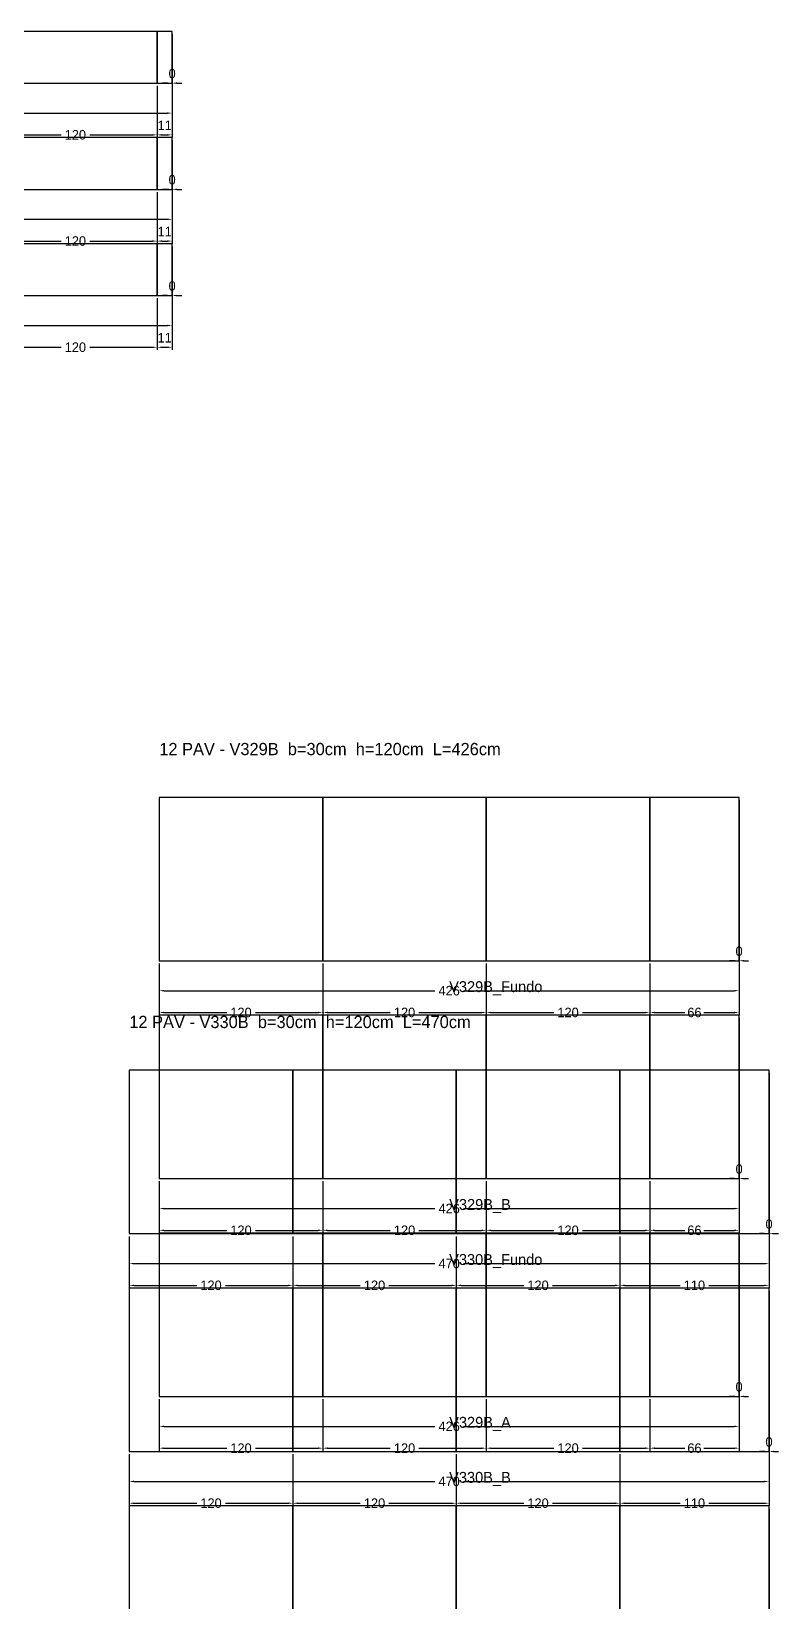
# Model space of a CAD drawing. Header units: metres. Extents: x 180 to 6304, y -9808 to 1664.
# Drawn here: x 3282 to 3830, y -270 to 883 of the extents above; entities that cross this region are included whole.
import ezdxf

# ---------------------------------------------------------------- set-up
doc = ezdxf.new("R2010")
doc.units = ezdxf.units.M
doc.layers.add('COTA', color=3, linetype='Continuous')
doc.dimstyles.new('COTA_VIG', dxfattribs={"dimtxt": 7, "dimasz": 3.5, "dimexe": 2, "dimexo": 2, "dimgap": 1.5, "dimtad": 1, "dimdec": 1, "dimcen": 2.5, "dimclrd": 3, "dimclre": 3, "dimclrt": 3, "dimazin": 3, "dimtfac": 1, "dimtmove": 0, "dimatfit": 3})

# ---------------------------------------------------------------- blocks, each defined once
blk = doc.blocks.new('_CLOSEDFILLED')
at = {"color": 0, "linetype": 'BYBLOCK'}
blk.add_solid([(-1, 0.16), (0, 0), (-1, -0.16)], dxfattribs=at)
blk = doc.blocks.new('*D229')
at = {"color": 3}
for p, q in [((3014.14, 687.17), (3014.14, 665.17)), ((3385.14, 687.17), (3385.14, 665.17)), ((3017.64, 667.17), (3189.14, 667.17)), ((3210.14, 667.17), (3381.64, 667.17))]:
    blk.add_line(p, q, dxfattribs=at)
at = {"layer": 'Defpoints'}
for p in [(3014.14, 689.17), (3385.14, 689.17), (3014.14, 667.17)]:
    blk.add_point(p, dxfattribs=at)
at = {"layer": 'COTA', "color": 3, "xscale": 3.5, "yscale": 3.5, "rotation": 180}
blk.add_blockref('_CLOSEDFILLED', (3014.14, 667.17), dxfattribs=at)
at = {"layer": 'COTA', "color": 3, "xscale": 3.5, "yscale": 3.5}
blk.add_blockref('_CLOSEDFILLED', (3385.14, 667.17), dxfattribs=at)
at = {"layer": 'COTA', "color": 3, "insert": (3199.64, 667.17), "char_height": 7, "attachment_point": 5}
blk.add_mtext('371', dxfattribs=at)
blk = doc.blocks.new('*D232')
at = {"color": 3}
for p, q in [((3254.14, 687.17), (3254.14, 649.17)), ((3374.14, 687.17), (3374.14, 649.17)), ((3257.64, 651.17), (3303.64, 651.17)), ((3324.64, 651.17), (3370.64, 651.17))]:
    blk.add_line(p, q, dxfattribs=at)
at = {"layer": 'Defpoints'}
for p in [(3254.14, 689.17), (3374.14, 689.17), (3254.14, 651.17)]:
    blk.add_point(p, dxfattribs=at)
at = {"layer": 'COTA', "color": 3, "xscale": 3.5, "yscale": 3.5, "rotation": 180}
blk.add_blockref('_CLOSEDFILLED', (3254.14, 651.17), dxfattribs=at)
at = {"layer": 'COTA', "color": 3, "xscale": 3.5, "yscale": 3.5}
blk.add_blockref('_CLOSEDFILLED', (3374.14, 651.17), dxfattribs=at)
at = {"layer": 'COTA', "color": 3, "insert": (3314.14, 651.17), "char_height": 7, "attachment_point": 5}
blk.add_mtext('120', dxfattribs=at)
blk = doc.blocks.new('*D235')
at = {"color": 3}
for p, q in [((3014.14, 765.17), (3014.14, 743.17)), ((3385.14, 765.17), (3385.14, 743.17)), ((3017.64, 745.17), (3189.14, 745.17)), ((3210.14, 745.17), (3381.64, 745.17))]:
    blk.add_line(p, q, dxfattribs=at)
at = {"layer": 'Defpoints'}
for p in [(3014.14, 767.17), (3385.14, 767.17), (3014.14, 745.17)]:
    blk.add_point(p, dxfattribs=at)
at = {"layer": 'COTA', "color": 3, "xscale": 3.5, "yscale": 3.5, "rotation": 180}
blk.add_blockref('_CLOSEDFILLED', (3014.14, 745.17), dxfattribs=at)
at = {"layer": 'COTA', "color": 3, "xscale": 3.5, "yscale": 3.5}
blk.add_blockref('_CLOSEDFILLED', (3385.14, 745.17), dxfattribs=at)
at = {"layer": 'COTA', "color": 3, "insert": (3199.64, 745.17), "char_height": 7, "attachment_point": 5}
blk.add_mtext('371', dxfattribs=at)
blk = doc.blocks.new('*D238')
at = {"color": 3}
for p, q in [((3254.14, 765.17), (3254.14, 727.17)), ((3374.14, 765.17), (3374.14, 727.17)), ((3257.64, 729.17), (3303.64, 729.17)), ((3324.64, 729.17), (3370.64, 729.17))]:
    blk.add_line(p, q, dxfattribs=at)
at = {"layer": 'Defpoints'}
for p in [(3254.14, 767.17), (3374.14, 767.17), (3254.14, 729.17)]:
    blk.add_point(p, dxfattribs=at)
at = {"layer": 'COTA', "color": 3, "xscale": 3.5, "yscale": 3.5, "rotation": 180}
blk.add_blockref('_CLOSEDFILLED', (3254.14, 729.17), dxfattribs=at)
at = {"layer": 'COTA', "color": 3, "xscale": 3.5, "yscale": 3.5}
blk.add_blockref('_CLOSEDFILLED', (3374.14, 729.17), dxfattribs=at)
at = {"layer": 'COTA', "color": 3, "insert": (3314.14, 729.17), "char_height": 7, "attachment_point": 5}
blk.add_mtext('120', dxfattribs=at)
blk = doc.blocks.new('*D241')
at = {"color": 3}
for p, q in [((3014.14, 843.17), (3014.14, 821.17)), ((3385.14, 843.17), (3385.14, 821.17)), ((3017.64, 823.17), (3189.14, 823.17)), ((3210.14, 823.17), (3381.64, 823.17))]:
    blk.add_line(p, q, dxfattribs=at)
at = {"layer": 'Defpoints'}
for p in [(3014.14, 845.17), (3385.14, 845.17), (3014.14, 823.17)]:
    blk.add_point(p, dxfattribs=at)
at = {"layer": 'COTA', "color": 3, "xscale": 3.5, "yscale": 3.5, "rotation": 180}
blk.add_blockref('_CLOSEDFILLED', (3014.14, 823.17), dxfattribs=at)
at = {"layer": 'COTA', "color": 3, "xscale": 3.5, "yscale": 3.5}
blk.add_blockref('_CLOSEDFILLED', (3385.14, 823.17), dxfattribs=at)
at = {"layer": 'COTA', "color": 3, "insert": (3199.64, 823.17), "char_height": 7, "attachment_point": 5}
blk.add_mtext('371', dxfattribs=at)
blk = doc.blocks.new('*D244')
at = {"color": 3}
for p, q in [((3254.14, 843.17), (3254.14, 805.17)), ((3374.14, 843.17), (3374.14, 805.17)), ((3257.64, 807.17), (3303.64, 807.17)), ((3324.64, 807.17), (3370.64, 807.17))]:
    blk.add_line(p, q, dxfattribs=at)
at = {"layer": 'Defpoints'}
for p in [(3254.14, 845.17), (3374.14, 845.17), (3254.14, 807.17)]:
    blk.add_point(p, dxfattribs=at)
at = {"layer": 'COTA', "color": 3, "xscale": 3.5, "yscale": 3.5, "rotation": 180}
blk.add_blockref('_CLOSEDFILLED', (3254.14, 807.17), dxfattribs=at)
at = {"layer": 'COTA', "color": 3, "xscale": 3.5, "yscale": 3.5}
blk.add_blockref('_CLOSEDFILLED', (3374.14, 807.17), dxfattribs=at)
at = {"layer": 'COTA', "color": 3, "insert": (3314.14, 807.17), "char_height": 7, "attachment_point": 5}
blk.add_mtext('120', dxfattribs=at)
blk = doc.blocks.new('*D388')
at = {"color": 3}
for p, q in [((3375.71, -121.42), (3375.71, -143.42)), ((3801.21, -121.42), (3801.21, -143.42)), ((3379.21, -141.42), (3577.96, -141.42)), ((3598.96, -141.42), (3797.71, -141.42))]:
    blk.add_line(p, q, dxfattribs=at)
at = {"layer": 'Defpoints'}
for p in [(3375.71, -119.42), (3801.21, -119.42), (3375.71, -141.42)]:
    blk.add_point(p, dxfattribs=at)
at = {"layer": 'COTA', "color": 3, "xscale": 3.5, "yscale": 3.5, "rotation": 180}
blk.add_blockref('_CLOSEDFILLED', (3375.71, -141.42), dxfattribs=at)
at = {"layer": 'COTA', "color": 3, "xscale": 3.5, "yscale": 3.5}
blk.add_blockref('_CLOSEDFILLED', (3801.21, -141.42), dxfattribs=at)
at = {"layer": 'COTA', "color": 3, "insert": (3588.46, -141.42), "char_height": 7, "attachment_point": 5}
blk.add_mtext('426', dxfattribs=at)
blk = doc.blocks.new('*D389')
at = {"color": 3}
for p, q in [((3375.71, -121.42), (3375.71, -159.42)), ((3495.71, -121.42), (3495.71, -159.42)), ((3379.21, -157.42), (3425.21, -157.42)), ((3446.21, -157.42), (3492.21, -157.42))]:
    blk.add_line(p, q, dxfattribs=at)
at = {"layer": 'Defpoints'}
for p in [(3375.71, -119.42), (3495.71, -119.42), (3375.71, -157.42)]:
    blk.add_point(p, dxfattribs=at)
at = {"layer": 'COTA', "color": 3, "xscale": 3.5, "yscale": 3.5, "rotation": 180}
blk.add_blockref('_CLOSEDFILLED', (3375.71, -157.42), dxfattribs=at)
at = {"layer": 'COTA', "color": 3, "xscale": 3.5, "yscale": 3.5}
blk.add_blockref('_CLOSEDFILLED', (3495.71, -157.42), dxfattribs=at)
at = {"layer": 'COTA', "color": 3, "insert": (3435.71, -157.42), "char_height": 7, "attachment_point": 5}
blk.add_mtext('120', dxfattribs=at)
blk = doc.blocks.new('*D390')
at = {"color": 3}
for p, q in [((3495.71, -121.42), (3495.71, -159.42)), ((3615.71, -121.42), (3615.71, -159.42)), ((3499.21, -157.42), (3545.21, -157.42)), ((3566.21, -157.42), (3612.21, -157.42))]:
    blk.add_line(p, q, dxfattribs=at)
at = {"layer": 'Defpoints'}
for p in [(3495.71, -119.42), (3615.71, -119.42), (3495.71, -157.42)]:
    blk.add_point(p, dxfattribs=at)
at = {"layer": 'COTA', "color": 3, "xscale": 3.5, "yscale": 3.5, "rotation": 180}
blk.add_blockref('_CLOSEDFILLED', (3495.71, -157.42), dxfattribs=at)
at = {"layer": 'COTA', "color": 3, "xscale": 3.5, "yscale": 3.5}
blk.add_blockref('_CLOSEDFILLED', (3615.71, -157.42), dxfattribs=at)
at = {"layer": 'COTA', "color": 3, "insert": (3555.71, -157.42), "char_height": 7, "attachment_point": 5}
blk.add_mtext('120', dxfattribs=at)
blk = doc.blocks.new('*D391')
at = {"color": 3}
for p, q in [((3615.71, -121.42), (3615.71, -159.42)), ((3735.71, -121.42), (3735.71, -159.42)), ((3619.21, -157.42), (3665.21, -157.42)), ((3686.21, -157.42), (3732.21, -157.42))]:
    blk.add_line(p, q, dxfattribs=at)
at = {"layer": 'Defpoints'}
for p in [(3615.71, -119.42), (3735.71, -119.42), (3615.71, -157.42)]:
    blk.add_point(p, dxfattribs=at)
at = {"layer": 'COTA', "color": 3, "xscale": 3.5, "yscale": 3.5, "rotation": 180}
blk.add_blockref('_CLOSEDFILLED', (3615.71, -157.42), dxfattribs=at)
at = {"layer": 'COTA', "color": 3, "xscale": 3.5, "yscale": 3.5}
blk.add_blockref('_CLOSEDFILLED', (3735.71, -157.42), dxfattribs=at)
at = {"layer": 'COTA', "color": 3, "insert": (3675.71, -157.42), "char_height": 7, "attachment_point": 5}
blk.add_mtext('120', dxfattribs=at)
blk = doc.blocks.new('*D392')
at = {"color": 3}
for p, q in [((3735.71, -121.42), (3735.71, -159.42)), ((3801.21, -121.42), (3801.21, -159.42)), ((3739.21, -157.42), (3761.46, -157.42)), ((3775.46, -157.42), (3797.71, -157.42))]:
    blk.add_line(p, q, dxfattribs=at)
at = {"layer": 'Defpoints'}
for p in [(3735.71, -119.42), (3801.21, -119.42), (3735.71, -157.42)]:
    blk.add_point(p, dxfattribs=at)
at = {"layer": 'COTA', "color": 3, "xscale": 3.5, "yscale": 3.5, "rotation": 180}
blk.add_blockref('_CLOSEDFILLED', (3735.71, -157.42), dxfattribs=at)
at = {"layer": 'COTA', "color": 3, "xscale": 3.5, "yscale": 3.5}
blk.add_blockref('_CLOSEDFILLED', (3801.21, -157.42), dxfattribs=at)
at = {"layer": 'COTA', "color": 3, "insert": (3768.46, -157.42), "char_height": 7, "attachment_point": 5}
blk.add_mtext('66', dxfattribs=at)
blk = doc.blocks.new('*D394')
at = {"color": 3}
for p, q in [((3375.71, 38.58), (3375.71, 16.58)), ((3801.21, 38.58), (3801.21, 16.58)), ((3379.21, 18.58), (3577.96, 18.58)), ((3598.96, 18.58), (3797.71, 18.58))]:
    blk.add_line(p, q, dxfattribs=at)
at = {"layer": 'Defpoints'}
for p in [(3375.71, 40.58), (3801.21, 40.58), (3375.71, 18.58)]:
    blk.add_point(p, dxfattribs=at)
at = {"layer": 'COTA', "color": 3, "xscale": 3.5, "yscale": 3.5, "rotation": 180}
blk.add_blockref('_CLOSEDFILLED', (3375.71, 18.58), dxfattribs=at)
at = {"layer": 'COTA', "color": 3, "xscale": 3.5, "yscale": 3.5}
blk.add_blockref('_CLOSEDFILLED', (3801.21, 18.58), dxfattribs=at)
at = {"layer": 'COTA', "color": 3, "insert": (3588.46, 18.58), "char_height": 7, "attachment_point": 5}
blk.add_mtext('426', dxfattribs=at)
blk = doc.blocks.new('*D395')
at = {"color": 3}
for p, q in [((3375.71, 38.58), (3375.71, 0.58)), ((3495.71, 38.58), (3495.71, 0.58)), ((3379.21, 2.58), (3425.21, 2.58)), ((3446.21, 2.58), (3492.21, 2.58))]:
    blk.add_line(p, q, dxfattribs=at)
at = {"layer": 'Defpoints'}
for p in [(3375.71, 40.58), (3495.71, 40.58), (3375.71, 2.58)]:
    blk.add_point(p, dxfattribs=at)
at = {"layer": 'COTA', "color": 3, "xscale": 3.5, "yscale": 3.5, "rotation": 180}
blk.add_blockref('_CLOSEDFILLED', (3375.71, 2.58), dxfattribs=at)
at = {"layer": 'COTA', "color": 3, "xscale": 3.5, "yscale": 3.5}
blk.add_blockref('_CLOSEDFILLED', (3495.71, 2.58), dxfattribs=at)
at = {"layer": 'COTA', "color": 3, "insert": (3435.71, 2.58), "char_height": 7, "attachment_point": 5}
blk.add_mtext('120', dxfattribs=at)
blk = doc.blocks.new('*D396')
at = {"color": 3}
for p, q in [((3495.71, 38.58), (3495.71, 0.58)), ((3615.71, 38.58), (3615.71, 0.58)), ((3499.21, 2.58), (3545.21, 2.58)), ((3566.21, 2.58), (3612.21, 2.58))]:
    blk.add_line(p, q, dxfattribs=at)
at = {"layer": 'Defpoints'}
for p in [(3495.71, 40.58), (3615.71, 40.58), (3495.71, 2.58)]:
    blk.add_point(p, dxfattribs=at)
at = {"layer": 'COTA', "color": 3, "xscale": 3.5, "yscale": 3.5, "rotation": 180}
blk.add_blockref('_CLOSEDFILLED', (3495.71, 2.58), dxfattribs=at)
at = {"layer": 'COTA', "color": 3, "xscale": 3.5, "yscale": 3.5}
blk.add_blockref('_CLOSEDFILLED', (3615.71, 2.58), dxfattribs=at)
at = {"layer": 'COTA', "color": 3, "insert": (3555.71, 2.58), "char_height": 7, "attachment_point": 5}
blk.add_mtext('120', dxfattribs=at)
blk = doc.blocks.new('*D397')
at = {"color": 3}
for p, q in [((3615.71, 38.58), (3615.71, 0.58)), ((3735.71, 38.58), (3735.71, 0.58)), ((3619.21, 2.58), (3665.21, 2.58)), ((3686.21, 2.58), (3732.21, 2.58))]:
    blk.add_line(p, q, dxfattribs=at)
at = {"layer": 'Defpoints'}
for p in [(3615.71, 40.58), (3735.71, 40.58), (3615.71, 2.58)]:
    blk.add_point(p, dxfattribs=at)
at = {"layer": 'COTA', "color": 3, "xscale": 3.5, "yscale": 3.5, "rotation": 180}
blk.add_blockref('_CLOSEDFILLED', (3615.71, 2.58), dxfattribs=at)
at = {"layer": 'COTA', "color": 3, "xscale": 3.5, "yscale": 3.5}
blk.add_blockref('_CLOSEDFILLED', (3735.71, 2.58), dxfattribs=at)
at = {"layer": 'COTA', "color": 3, "insert": (3675.71, 2.58), "char_height": 7, "attachment_point": 5}
blk.add_mtext('120', dxfattribs=at)
blk = doc.blocks.new('*D398')
at = {"color": 3}
for p, q in [((3735.71, 38.58), (3735.71, 0.58)), ((3801.21, 38.58), (3801.21, 0.58)), ((3739.21, 2.58), (3761.46, 2.58)), ((3775.46, 2.58), (3797.71, 2.58))]:
    blk.add_line(p, q, dxfattribs=at)
at = {"layer": 'Defpoints'}
for p in [(3735.71, 40.58), (3801.21, 40.58), (3735.71, 2.58)]:
    blk.add_point(p, dxfattribs=at)
at = {"layer": 'COTA', "color": 3, "xscale": 3.5, "yscale": 3.5, "rotation": 180}
blk.add_blockref('_CLOSEDFILLED', (3735.71, 2.58), dxfattribs=at)
at = {"layer": 'COTA', "color": 3, "xscale": 3.5, "yscale": 3.5}
blk.add_blockref('_CLOSEDFILLED', (3801.21, 2.58), dxfattribs=at)
at = {"layer": 'COTA', "color": 3, "insert": (3768.46, 2.58), "char_height": 7, "attachment_point": 5}
blk.add_mtext('66', dxfattribs=at)
blk = doc.blocks.new('*D400')
at = {"color": 3}
for p, q in [((3375.71, 198.58), (3375.71, 176.58)), ((3801.21, 198.58), (3801.21, 176.58)), ((3379.21, 178.58), (3577.96, 178.58)), ((3598.96, 178.58), (3797.71, 178.58))]:
    blk.add_line(p, q, dxfattribs=at)
at = {"layer": 'Defpoints'}
for p in [(3375.71, 200.58), (3801.21, 200.58), (3375.71, 178.58)]:
    blk.add_point(p, dxfattribs=at)
at = {"layer": 'COTA', "color": 3, "xscale": 3.5, "yscale": 3.5, "rotation": 180}
blk.add_blockref('_CLOSEDFILLED', (3375.71, 178.58), dxfattribs=at)
at = {"layer": 'COTA', "color": 3, "xscale": 3.5, "yscale": 3.5}
blk.add_blockref('_CLOSEDFILLED', (3801.21, 178.58), dxfattribs=at)
at = {"layer": 'COTA', "color": 3, "insert": (3588.46, 178.58), "char_height": 7, "attachment_point": 5}
blk.add_mtext('426', dxfattribs=at)
blk = doc.blocks.new('*D401')
at = {"color": 3}
for p, q in [((3375.71, 198.58), (3375.71, 160.58)), ((3495.71, 198.58), (3495.71, 160.58)), ((3379.21, 162.58), (3425.21, 162.58)), ((3446.21, 162.58), (3492.21, 162.58))]:
    blk.add_line(p, q, dxfattribs=at)
at = {"layer": 'Defpoints'}
for p in [(3375.71, 200.58), (3495.71, 200.58), (3375.71, 162.58)]:
    blk.add_point(p, dxfattribs=at)
at = {"layer": 'COTA', "color": 3, "xscale": 3.5, "yscale": 3.5, "rotation": 180}
blk.add_blockref('_CLOSEDFILLED', (3375.71, 162.58), dxfattribs=at)
at = {"layer": 'COTA', "color": 3, "xscale": 3.5, "yscale": 3.5}
blk.add_blockref('_CLOSEDFILLED', (3495.71, 162.58), dxfattribs=at)
at = {"layer": 'COTA', "color": 3, "insert": (3435.71, 162.58), "char_height": 7, "attachment_point": 5}
blk.add_mtext('120', dxfattribs=at)
blk = doc.blocks.new('*D402')
at = {"color": 3}
for p, q in [((3495.71, 198.58), (3495.71, 160.58)), ((3615.71, 198.58), (3615.71, 160.58)), ((3499.21, 162.58), (3545.21, 162.58)), ((3566.21, 162.58), (3612.21, 162.58))]:
    blk.add_line(p, q, dxfattribs=at)
at = {"layer": 'Defpoints'}
for p in [(3495.71, 200.58), (3615.71, 200.58), (3495.71, 162.58)]:
    blk.add_point(p, dxfattribs=at)
at = {"layer": 'COTA', "color": 3, "xscale": 3.5, "yscale": 3.5, "rotation": 180}
blk.add_blockref('_CLOSEDFILLED', (3495.71, 162.58), dxfattribs=at)
at = {"layer": 'COTA', "color": 3, "xscale": 3.5, "yscale": 3.5}
blk.add_blockref('_CLOSEDFILLED', (3615.71, 162.58), dxfattribs=at)
at = {"layer": 'COTA', "color": 3, "insert": (3555.71, 162.58), "char_height": 7, "attachment_point": 5}
blk.add_mtext('120', dxfattribs=at)
blk = doc.blocks.new('*D403')
at = {"color": 3}
for p, q in [((3615.71, 198.58), (3615.71, 160.58)), ((3735.71, 198.58), (3735.71, 160.58)), ((3619.21, 162.58), (3665.21, 162.58)), ((3686.21, 162.58), (3732.21, 162.58))]:
    blk.add_line(p, q, dxfattribs=at)
at = {"layer": 'Defpoints'}
for p in [(3615.71, 200.58), (3735.71, 200.58), (3615.71, 162.58)]:
    blk.add_point(p, dxfattribs=at)
at = {"layer": 'COTA', "color": 3, "xscale": 3.5, "yscale": 3.5, "rotation": 180}
blk.add_blockref('_CLOSEDFILLED', (3615.71, 162.58), dxfattribs=at)
at = {"layer": 'COTA', "color": 3, "xscale": 3.5, "yscale": 3.5}
blk.add_blockref('_CLOSEDFILLED', (3735.71, 162.58), dxfattribs=at)
at = {"layer": 'COTA', "color": 3, "insert": (3675.71, 162.58), "char_height": 7, "attachment_point": 5}
blk.add_mtext('120', dxfattribs=at)
blk = doc.blocks.new('*D404')
at = {"color": 3}
for p, q in [((3735.71, 198.58), (3735.71, 160.58)), ((3801.21, 198.58), (3801.21, 160.58)), ((3739.21, 162.58), (3761.46, 162.58)), ((3775.46, 162.58), (3797.71, 162.58))]:
    blk.add_line(p, q, dxfattribs=at)
at = {"layer": 'Defpoints'}
for p in [(3735.71, 200.58), (3801.21, 200.58), (3735.71, 162.58)]:
    blk.add_point(p, dxfattribs=at)
at = {"layer": 'COTA', "color": 3, "xscale": 3.5, "yscale": 3.5, "rotation": 180}
blk.add_blockref('_CLOSEDFILLED', (3735.71, 162.58), dxfattribs=at)
at = {"layer": 'COTA', "color": 3, "xscale": 3.5, "yscale": 3.5}
blk.add_blockref('_CLOSEDFILLED', (3801.21, 162.58), dxfattribs=at)
at = {"layer": 'COTA', "color": 3, "insert": (3768.46, 162.58), "char_height": 7, "attachment_point": 5}
blk.add_mtext('66', dxfattribs=at)
blk = doc.blocks.new('*D430')
at = {"color": 3}
for p, q in [((3353.69, -161.85), (3353.69, -183.85)), ((3823.19, -161.85), (3823.19, -183.85)), ((3357.19, -181.85), (3577.94, -181.85)), ((3598.94, -181.85), (3819.69, -181.85))]:
    blk.add_line(p, q, dxfattribs=at)
at = {"layer": 'Defpoints'}
for p in [(3353.69, -159.85), (3823.19, -159.85), (3353.69, -181.85)]:
    blk.add_point(p, dxfattribs=at)
at = {"layer": 'COTA', "color": 3, "xscale": 3.5, "yscale": 3.5, "rotation": 180}
blk.add_blockref('_CLOSEDFILLED', (3353.69, -181.85), dxfattribs=at)
at = {"layer": 'COTA', "color": 3, "xscale": 3.5, "yscale": 3.5}
blk.add_blockref('_CLOSEDFILLED', (3823.19, -181.85), dxfattribs=at)
at = {"layer": 'COTA', "color": 3, "insert": (3588.44, -181.85), "char_height": 7, "attachment_point": 5}
blk.add_mtext('470', dxfattribs=at)
blk = doc.blocks.new('*D431')
at = {"color": 3}
for p, q in [((3353.69, -161.85), (3353.69, -199.85)), ((3473.69, -161.85), (3473.69, -199.85)), ((3357.19, -197.85), (3403.19, -197.85)), ((3424.19, -197.85), (3470.19, -197.85))]:
    blk.add_line(p, q, dxfattribs=at)
at = {"layer": 'Defpoints'}
for p in [(3353.69, -159.85), (3473.69, -159.85), (3353.69, -197.85)]:
    blk.add_point(p, dxfattribs=at)
at = {"layer": 'COTA', "color": 3, "xscale": 3.5, "yscale": 3.5, "rotation": 180}
blk.add_blockref('_CLOSEDFILLED', (3353.69, -197.85), dxfattribs=at)
at = {"layer": 'COTA', "color": 3, "xscale": 3.5, "yscale": 3.5}
blk.add_blockref('_CLOSEDFILLED', (3473.69, -197.85), dxfattribs=at)
at = {"layer": 'COTA', "color": 3, "insert": (3413.69, -197.85), "char_height": 7, "attachment_point": 5}
blk.add_mtext('120', dxfattribs=at)
blk = doc.blocks.new('*D432')
at = {"color": 3}
for p, q in [((3473.69, -161.85), (3473.69, -199.85)), ((3593.69, -161.85), (3593.69, -199.85)), ((3477.19, -197.85), (3523.19, -197.85)), ((3544.19, -197.85), (3590.19, -197.85))]:
    blk.add_line(p, q, dxfattribs=at)
at = {"layer": 'Defpoints'}
for p in [(3473.69, -159.85), (3593.69, -159.85), (3473.69, -197.85)]:
    blk.add_point(p, dxfattribs=at)
at = {"layer": 'COTA', "color": 3, "xscale": 3.5, "yscale": 3.5, "rotation": 180}
blk.add_blockref('_CLOSEDFILLED', (3473.69, -197.85), dxfattribs=at)
at = {"layer": 'COTA', "color": 3, "xscale": 3.5, "yscale": 3.5}
blk.add_blockref('_CLOSEDFILLED', (3593.69, -197.85), dxfattribs=at)
at = {"layer": 'COTA', "color": 3, "insert": (3533.69, -197.85), "char_height": 7, "attachment_point": 5}
blk.add_mtext('120', dxfattribs=at)
blk = doc.blocks.new('*D433')
at = {"color": 3}
for p, q in [((3593.69, -161.85), (3593.69, -199.85)), ((3713.69, -161.85), (3713.69, -199.85)), ((3597.19, -197.85), (3643.19, -197.85)), ((3664.19, -197.85), (3710.19, -197.85))]:
    blk.add_line(p, q, dxfattribs=at)
at = {"layer": 'Defpoints'}
for p in [(3593.69, -159.85), (3713.69, -159.85), (3593.69, -197.85)]:
    blk.add_point(p, dxfattribs=at)
at = {"layer": 'COTA', "color": 3, "xscale": 3.5, "yscale": 3.5, "rotation": 180}
blk.add_blockref('_CLOSEDFILLED', (3593.69, -197.85), dxfattribs=at)
at = {"layer": 'COTA', "color": 3, "xscale": 3.5, "yscale": 3.5}
blk.add_blockref('_CLOSEDFILLED', (3713.69, -197.85), dxfattribs=at)
at = {"layer": 'COTA', "color": 3, "insert": (3653.69, -197.85), "char_height": 7, "attachment_point": 5}
blk.add_mtext('120', dxfattribs=at)
blk = doc.blocks.new('*D434')
at = {"color": 3}
for p, q in [((3713.69, -161.85), (3713.69, -199.85)), ((3823.19, -161.85), (3823.19, -199.85)), ((3717.19, -197.85), (3757.94, -197.85)), ((3778.94, -197.85), (3819.69, -197.85))]:
    blk.add_line(p, q, dxfattribs=at)
at = {"layer": 'Defpoints'}
for p in [(3713.69, -159.85), (3823.19, -159.85), (3713.69, -197.85)]:
    blk.add_point(p, dxfattribs=at)
at = {"layer": 'COTA', "color": 3, "xscale": 3.5, "yscale": 3.5, "rotation": 180}
blk.add_blockref('_CLOSEDFILLED', (3713.69, -197.85), dxfattribs=at)
at = {"layer": 'COTA', "color": 3, "xscale": 3.5, "yscale": 3.5}
blk.add_blockref('_CLOSEDFILLED', (3823.19, -197.85), dxfattribs=at)
at = {"layer": 'COTA', "color": 3, "insert": (3768.44, -197.85), "char_height": 7, "attachment_point": 5}
blk.add_mtext('110', dxfattribs=at)
blk = doc.blocks.new('*D436')
at = {"color": 3}
for p, q in [((3353.69, -1.85), (3353.69, -23.85)), ((3823.19, -1.85), (3823.19, -23.85)), ((3357.19, -21.85), (3577.94, -21.85)), ((3598.94, -21.85), (3819.69, -21.85))]:
    blk.add_line(p, q, dxfattribs=at)
at = {"layer": 'Defpoints'}
for p in [(3353.69, 0.15), (3823.19, 0.15), (3353.69, -21.85)]:
    blk.add_point(p, dxfattribs=at)
at = {"layer": 'COTA', "color": 3, "xscale": 3.5, "yscale": 3.5, "rotation": 180}
blk.add_blockref('_CLOSEDFILLED', (3353.69, -21.85), dxfattribs=at)
at = {"layer": 'COTA', "color": 3, "xscale": 3.5, "yscale": 3.5}
blk.add_blockref('_CLOSEDFILLED', (3823.19, -21.85), dxfattribs=at)
at = {"layer": 'COTA', "color": 3, "insert": (3588.44, -21.85), "char_height": 7, "attachment_point": 5}
blk.add_mtext('470', dxfattribs=at)
blk = doc.blocks.new('*D437')
at = {"color": 3}
for p, q in [((3353.69, -1.85), (3353.69, -39.85)), ((3473.69, -1.85), (3473.69, -39.85)), ((3357.19, -37.85), (3403.19, -37.85)), ((3424.19, -37.85), (3470.19, -37.85))]:
    blk.add_line(p, q, dxfattribs=at)
at = {"layer": 'Defpoints'}
for p in [(3353.69, 0.15), (3473.69, 0.15), (3353.69, -37.85)]:
    blk.add_point(p, dxfattribs=at)
at = {"layer": 'COTA', "color": 3, "xscale": 3.5, "yscale": 3.5, "rotation": 180}
blk.add_blockref('_CLOSEDFILLED', (3353.69, -37.85), dxfattribs=at)
at = {"layer": 'COTA', "color": 3, "xscale": 3.5, "yscale": 3.5}
blk.add_blockref('_CLOSEDFILLED', (3473.69, -37.85), dxfattribs=at)
at = {"layer": 'COTA', "color": 3, "insert": (3413.69, -37.85), "char_height": 7, "attachment_point": 5}
blk.add_mtext('120', dxfattribs=at)
blk = doc.blocks.new('*D438')
at = {"color": 3}
for p, q in [((3473.69, -1.85), (3473.69, -39.85)), ((3593.69, -1.85), (3593.69, -39.85)), ((3477.19, -37.85), (3523.19, -37.85)), ((3544.19, -37.85), (3590.19, -37.85))]:
    blk.add_line(p, q, dxfattribs=at)
at = {"layer": 'Defpoints'}
for p in [(3473.69, 0.15), (3593.69, 0.15), (3473.69, -37.85)]:
    blk.add_point(p, dxfattribs=at)
at = {"layer": 'COTA', "color": 3, "xscale": 3.5, "yscale": 3.5, "rotation": 180}
blk.add_blockref('_CLOSEDFILLED', (3473.69, -37.85), dxfattribs=at)
at = {"layer": 'COTA', "color": 3, "xscale": 3.5, "yscale": 3.5}
blk.add_blockref('_CLOSEDFILLED', (3593.69, -37.85), dxfattribs=at)
at = {"layer": 'COTA', "color": 3, "insert": (3533.69, -37.85), "char_height": 7, "attachment_point": 5}
blk.add_mtext('120', dxfattribs=at)
blk = doc.blocks.new('*D439')
at = {"color": 3}
for p, q in [((3593.69, -1.85), (3593.69, -39.85)), ((3713.69, -1.85), (3713.69, -39.85)), ((3597.19, -37.85), (3643.19, -37.85)), ((3664.19, -37.85), (3710.19, -37.85))]:
    blk.add_line(p, q, dxfattribs=at)
at = {"layer": 'Defpoints'}
for p in [(3593.69, 0.15), (3713.69, 0.15), (3593.69, -37.85)]:
    blk.add_point(p, dxfattribs=at)
at = {"layer": 'COTA', "color": 3, "xscale": 3.5, "yscale": 3.5, "rotation": 180}
blk.add_blockref('_CLOSEDFILLED', (3593.69, -37.85), dxfattribs=at)
at = {"layer": 'COTA', "color": 3, "xscale": 3.5, "yscale": 3.5}
blk.add_blockref('_CLOSEDFILLED', (3713.69, -37.85), dxfattribs=at)
at = {"layer": 'COTA', "color": 3, "insert": (3653.69, -37.85), "char_height": 7, "attachment_point": 5}
blk.add_mtext('120', dxfattribs=at)
blk = doc.blocks.new('*D440')
at = {"color": 3}
for p, q in [((3713.69, -1.85), (3713.69, -39.85)), ((3823.19, -1.85), (3823.19, -39.85)), ((3717.19, -37.85), (3757.94, -37.85)), ((3778.94, -37.85), (3819.69, -37.85))]:
    blk.add_line(p, q, dxfattribs=at)
at = {"layer": 'Defpoints'}
for p in [(3713.69, 0.15), (3823.19, 0.15), (3713.69, -37.85)]:
    blk.add_point(p, dxfattribs=at)
at = {"layer": 'COTA', "color": 3, "xscale": 3.5, "yscale": 3.5, "rotation": 180}
blk.add_blockref('_CLOSEDFILLED', (3713.69, -37.85), dxfattribs=at)
at = {"layer": 'COTA', "color": 3, "xscale": 3.5, "yscale": 3.5}
blk.add_blockref('_CLOSEDFILLED', (3823.19, -37.85), dxfattribs=at)
at = {"layer": 'COTA', "color": 3, "insert": (3768.44, -37.85), "char_height": 7, "attachment_point": 5}
blk.add_mtext('110', dxfattribs=at)

msp = doc.modelspace()

# ---------------------------------------------------------------- linework, layer by layer
at = {"layer": 'Paineis'}
for points in [[(3254.14, 845.17), (3374.14, 845.17), (3374.14, 883.17), (3254.14, 883.17)], [(3374.14, 845.17), (3385.14, 845.17), (3385.14, 883.17), (3374.14, 883.17)], [(3254.14, 767.17), (3374.14, 767.17), (3374.14, 805.17), (3254.14, 805.17)], [(3374.14, 767.17), (3385.14, 767.17), (3385.14, 805.17), (3374.14, 805.17)], [(3254.14, 689.17), (3374.14, 689.17), (3374.14, 727.17), (3254.14, 727.17)], [(3374.14, 689.17), (3385.14, 689.17), (3385.14, 727.17), (3374.14, 727.17)], [(3375.71, 200.58), (3495.71, 200.58), (3495.71, 320.58), (3375.71, 320.58)], [(3495.71, 200.58), (3615.71, 200.58), (3615.71, 320.58), (3495.71, 320.58)], [(3615.71, 200.58), (3735.71, 200.58), (3735.71, 320.58), (3615.71, 320.58)], [(3735.71, 200.58), (3801.21, 200.58), (3801.21, 320.58), (3735.71, 320.58)], [(3375.71, 40.58), (3495.71, 40.58), (3495.71, 160.58), (3375.71, 160.58)], [(3495.71, 40.58), (3615.71, 40.58), (3615.71, 160.58), (3495.71, 160.58)], [(3615.71, 40.58), (3735.71, 40.58), (3735.71, 160.58), (3615.71, 160.58)], [(3735.71, 40.58), (3801.21, 40.58), (3801.21, 160.58), (3735.71, 160.58)], [(3353.69, 0.15), (3473.69, 0.15), (3473.69, 120.15), (3353.69, 120.15)], [(3473.69, 0.15), (3593.69, 0.15), (3593.69, 120.15), (3473.69, 120.15)], [(3593.69, 0.15), (3713.69, 0.15), (3713.69, 120.15), (3593.69, 120.15)], [(3713.69, 0.15), (3823.19, 0.15), (3823.19, 120.15), (3713.69, 120.15)], [(3375.71, -119.42), (3495.71, -119.42), (3495.71, 0.58), (3375.71, 0.58)], [(3495.71, -119.42), (3615.71, -119.42), (3615.71, 0.58), (3495.71, 0.58)], [(3615.71, -119.42), (3735.71, -119.42), (3735.71, 0.58), (3615.71, 0.58)], [(3735.71, -119.42), (3801.21, -119.42), (3801.21, 0.58), (3735.71, 0.58)], [(3353.69, -159.85), (3473.69, -159.85), (3473.69, -39.85), (3353.69, -39.85)], [(3473.69, -159.85), (3593.69, -159.85), (3593.69, -39.85), (3473.69, -39.85)], [(3593.69, -159.85), (3713.69, -159.85), (3713.69, -39.85), (3593.69, -39.85)], [(3713.69, -159.85), (3823.19, -159.85), (3823.19, -39.85), (3713.69, -39.85)], [(3353.69, -319.85), (3473.69, -319.85), (3473.69, -199.85), (3353.69, -199.85)], [(3473.69, -319.85), (3593.69, -319.85), (3593.69, -199.85), (3473.69, -199.85)], [(3593.69, -319.85), (3713.69, -319.85), (3713.69, -199.85), (3593.69, -199.85)], [(3713.69, -319.85), (3823.19, -319.85), (3823.19, -199.85), (3713.69, -199.85)]]:
    msp.add_lwpolyline(points, close=True, dxfattribs=at)

# ---------------------------------------------------------------- texts
at = {"layer": 'NOMENCLATURA', "char_height": 9, "attachment_point": 1}
for s, insert in [('12 PAV - V329B  b=30cm  h=120cm  L=426cm', (3375.71, 360.58)), ('12 PAV - V330B  b=30cm  h=120cm  L=470cm', (3353.69, 160.15))]:
    msp.add_mtext(s, dxfattribs=dict(at, insert=insert))
at = {"layer": 'Texto Secao', "char_height": 8, "attachment_point": 1}
for s, insert in [('V329B_Fundo', (3588.46, 185.58)), ('V329B_B', (3588.46, 25.58)), ('V330B_Fundo', (3588.44, -14.85)), ('V329B_A', (3588.46, -134.42)), ('V330B_B', (3588.44, -174.85))]:
    msp.add_mtext(s, dxfattribs=dict(at, insert=insert))

# ---------------------------------------------------------------- dimensions: what is measured, and where the dimension line sits
at = {"layer": 'COTA'}
for base, p1, p2 in [((3385.14, 845.17), (3385.14, 845.17), (3385.14, 883.17)), ((3374.14, 807.17), (3374.14, 845.17), (3385.14, 845.17)), ((3385.14, 767.17), (3385.14, 767.17), (3385.14, 805.17)), ((3374.14, 729.17), (3374.14, 767.17), (3385.14, 767.17)), ((3385.14, 689.17), (3385.14, 689.17), (3385.14, 727.17)), ((3374.14, 651.17), (3374.14, 689.17), (3385.14, 689.17)), ((3801.21, 200.58), (3801.21, 200.58), (3801.21, 320.58)), ((3801.21, 40.58), (3801.21, 40.58), (3801.21, 160.58)), ((3823.19, 0.15), (3823.19, 0.15), (3823.19, 120.15)), ((3801.21, -119.42), (3801.21, -119.42), (3801.21, 0.58)), ((3823.19, -159.85), (3823.19, -159.85), (3823.19, -39.85)), ((3823.19, -319.85), (3823.19, -319.85), (3823.19, -199.85))]:
    msp.add_linear_dim(base=base, p1=p1, p2=p2, dimstyle='COTA_VIG', dxfattribs=at).render()
for base, p1, p2, picture, middle in [((3014.14, 823.17), (3014.14, 845.17), (3385.14, 845.17), '*D241', (3199.64, 823.17)), ((3254.14, 807.17), (3254.14, 845.17), (3374.14, 845.17), '*D244', (3314.14, 807.17)), ((3014.14, 745.17), (3014.14, 767.17), (3385.14, 767.17), '*D235', (3199.64, 745.17)), ((3254.14, 729.17), (3254.14, 767.17), (3374.14, 767.17), '*D238', (3314.14, 729.17)), ((3014.14, 667.17), (3014.14, 689.17), (3385.14, 689.17), '*D229', (3199.64, 667.17)), ((3254.14, 651.17), (3254.14, 689.17), (3374.14, 689.17), '*D232', (3314.14, 651.17)), ((3375.71, 178.58), (3375.71, 200.58), (3801.21, 200.58), '*D400', (3588.46, 178.58)), ((3375.71, 162.58), (3375.71, 200.58), (3495.71, 200.58), '*D401', (3435.71, 162.58)), ((3495.71, 162.58), (3495.71, 200.58), (3615.71, 200.58), '*D402', (3555.71, 162.58)), ((3615.71, 162.58), (3615.71, 200.58), (3735.71, 200.58), '*D403', (3675.71, 162.58)), ((3735.71, 162.58), (3735.71, 200.58), (3801.21, 200.58), '*D404', (3768.46, 162.58)), ((3375.71, 18.58), (3375.71, 40.58), (3801.21, 40.58), '*D394', (3588.46, 18.58)), ((3375.71, 2.58), (3375.71, 40.58), (3495.71, 40.58), '*D395', (3435.71, 2.58)), ((3495.71, 2.58), (3495.71, 40.58), (3615.71, 40.58), '*D396', (3555.71, 2.58)), ((3615.71, 2.58), (3615.71, 40.58), (3735.71, 40.58), '*D397', (3675.71, 2.58)), ((3735.71, 2.58), (3735.71, 40.58), (3801.21, 40.58), '*D398', (3768.46, 2.58)), ((3353.69, -21.85), (3353.69, 0.15), (3823.19, 0.15), '*D436', (3588.44, -21.85)), ((3353.69, -37.85), (3353.69, 0.15), (3473.69, 0.15), '*D437', (3413.69, -37.85)), ((3473.69, -37.85), (3473.69, 0.15), (3593.69, 0.15), '*D438', (3533.69, -37.85)), ((3593.69, -37.85), (3593.69, 0.15), (3713.69, 0.15), '*D439', (3653.69, -37.85)), ((3713.69, -37.85), (3713.69, 0.15), (3823.19, 0.15), '*D440', (3768.44, -37.85)), ((3375.71, -141.42), (3375.71, -119.42), (3801.21, -119.42), '*D388', (3588.46, -141.42)), ((3375.71, -157.42), (3375.71, -119.42), (3495.71, -119.42), '*D389', (3435.71, -157.42)), ((3495.71, -157.42), (3495.71, -119.42), (3615.71, -119.42), '*D390', (3555.71, -157.42)), ((3615.71, -157.42), (3615.71, -119.42), (3735.71, -119.42), '*D391', (3675.71, -157.42)), ((3735.71, -157.42), (3735.71, -119.42), (3801.21, -119.42), '*D392', (3768.46, -157.42)), ((3353.69, -181.85), (3353.69, -159.85), (3823.19, -159.85), '*D430', (3588.44, -181.85)), ((3353.69, -197.85), (3353.69, -159.85), (3473.69, -159.85), '*D431', (3413.69, -197.85)), ((3473.69, -197.85), (3473.69, -159.85), (3593.69, -159.85), '*D432', (3533.69, -197.85)), ((3593.69, -197.85), (3593.69, -159.85), (3713.69, -159.85), '*D433', (3653.69, -197.85)), ((3713.69, -197.85), (3713.69, -159.85), (3823.19, -159.85), '*D434', (3768.44, -197.85))]:
    dim = msp.add_linear_dim(base=base, p1=p1, p2=p2, dimstyle='COTA_VIG', dxfattribs=at)
    dim.commit()
    dim.dimension.update_dxf_attribs({"geometry": picture, "text_midpoint": middle})

doc.saveas('drawing.dxf')
